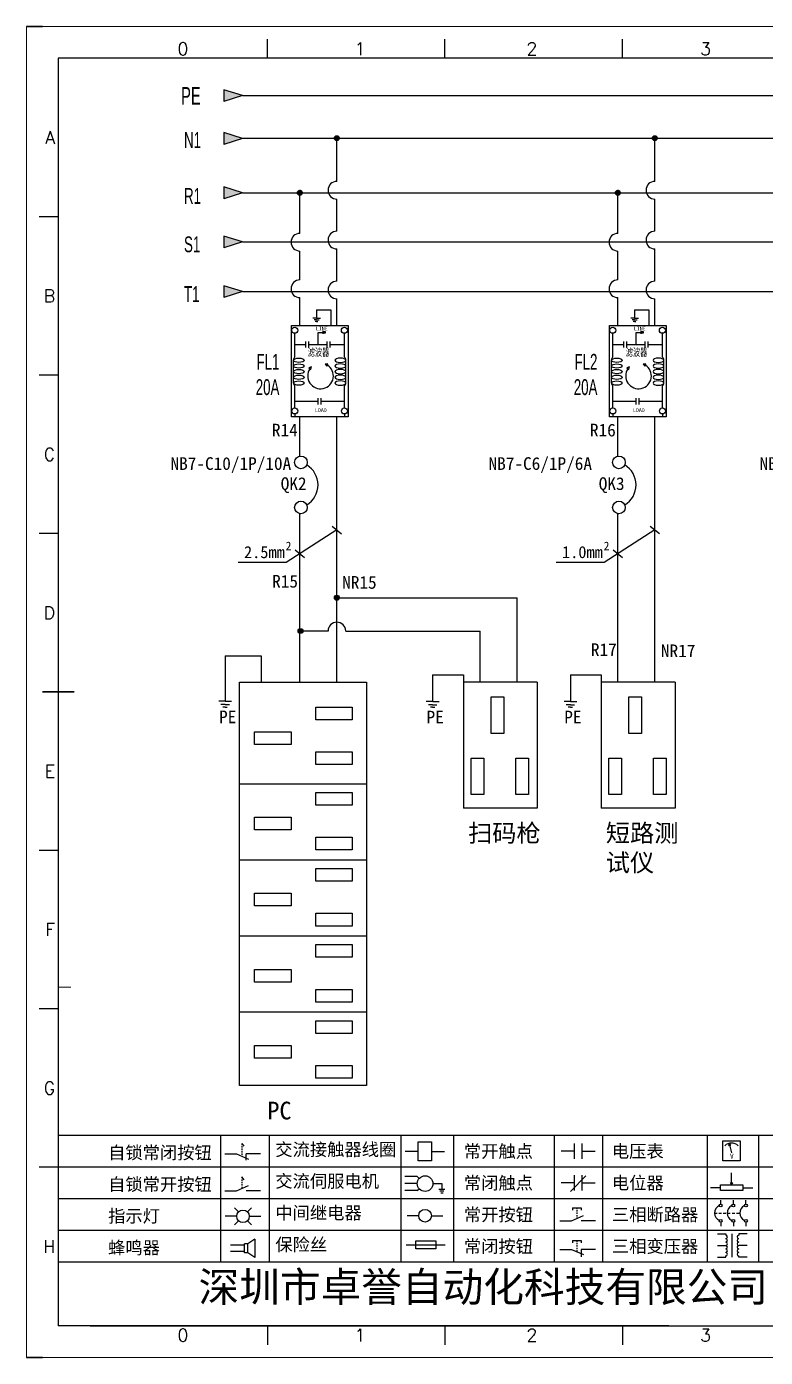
# Model space of a CAD drawing. Header units: millimetres. Extents: x 336 to 12810, y -1577 to 4105.
# Drawn here: x 6856.1 to 6972.7, y -58.4 to 151.6 of the extents above; entities that cross this region are included whole.
import ezdxf
from ezdxf.enums import TextEntityAlignment as Align

# ---------------------------------------------------------------- set-up
doc = ezdxf.new("R2010")
doc.units = ezdxf.units.MM
for name, color, linetype in [('0015LEVEL_0', 7, 'Continuous'), ('AE_BOR', 1, 'Continuous'), ('MISC', 2, 'Continuous'), ('SYMS', 7, 'Continuous'), ('主图', 7, 'Continuous')]:
    doc.layers.add(name, color=color, linetype=linetype)
doc.styles.get("Standard").update_dxf_attribs({"font": ''})
doc.styles.add('STYLE1', font='italic.shx', dxfattribs={"width": 0.68, "height": 3, "bigfont": 'xc00.shx'})
doc.styles.add('WD', font='romans.shx', dxfattribs={"width": 0.8, "bigfont": 'gbcbig.shx'})
doc.styles.add('样式 0', font='')
doc.styles.add('样式 8', font='arial.ttf', dxfattribs={"width": 0.6, "height": 2.5})
doc.styles.add('汉字', font='')
doc.styles.get('Standard').set_extended_font_data('SimSun')
doc.styles.get('样式 0').set_extended_font_data('KaiTi_GB2312')
doc.styles.get('汉字').set_extended_font_data('新宋体')

# ---------------------------------------------------------------- blocks, each defined once
blk = doc.blocks.new('WDDOT')
blk.add_hatch(color=256).paths.add_polyline_path([(0.5, 0, 1), (-0.5, 0, 1)])
blk.add_circle((0, 0), 0.5)
blk = doc.blocks.new('*U6')
at = {"linetype": 'ByBlock'}
for p, q in [((-1909.23, -780.45), (-1909.23, -780.67)), ((-1909.23, -780.45), (-1908.92, -780.84)), ((-1909.23, -780.84), (-1909.23, -781.05)), ((-1911.92, -782.07), (-1910.06, -782.07)), ((-1910.06, -782.07), (-1908.18, -782.88)), ((-1909.23, -781.23), (-1909.23, -781.44)), ((-1909.23, -781.61), (-1909.23, -781.83)), ((-1909.23, -782), (-1909.23, -782.21)), ((-1909.23, -782.38), (-1909.23, -782.43)), ((-1908.52, -783.07), (-1908.52, -782.07)), ((-1906.25, -782.07), (-1908.52, -782.07))]:
    blk.add_line(p, q, dxfattribs=at)
blk = doc.blocks.new('*U8')
at = {"linetype": 'ByBlock'}
for p, q in [((-1908.88, -791.17), (-1909.23, -790.71)), ((-1909.23, -790.71), (-1909.23, -790.92)), ((-1909.23, -791.09), (-1909.23, -791.31)), ((-1909.23, -791.48), (-1909.23, -791.69)), ((-1911.92, -792.89), (-1910.06, -792.89)), ((-1910.06, -792.89), (-1908.18, -792.08)), ((-1909.23, -791.86), (-1909.23, -792.08)), ((-1909.23, -792.25), (-1909.23, -792.47)), ((-1906.25, -792.89), (-1908.52, -792.89))]:
    blk.add_line(p, q, dxfattribs=at)
blk = doc.blocks.new('蜂鸣器')
at = {"linetype": 'ByBlock'}
for p, q in [((-1907.17, -795.53), (-1908.25, -796.26)), ((-1907.17, -795.53), (-1907.17, -798.41)), ((-1908.8, -796.48), (-1911.01, -796.48)), ((-1908.8, -797.46), (-1911.01, -797.46)), ((-1908.25, -796.26), (-1908.8, -796.26)), ((-1908.8, -797.68), (-1908.8, -796.26)), ((-1908.25, -797.68), (-1908.8, -797.68)), ((-1908.25, -797.68), (-1908.25, -796.26)), ((-1907.17, -798.41), (-1908.25, -797.68))]:
    blk.add_line(p, q, dxfattribs=at)
blk = doc.blocks.new('指示灯')
at = {"linetype": 'ByBlock'}
for p, q in [((-1854.25, -776.92), (-1856.06, -776.92)), ((-1854.62, -775.59), (-1853.97, -776.23)), ((-1851.9, -775.59), (-1852.54, -776.23)), ((-1852.26, -776.92), (-1850.45, -776.92)), ((-1854.62, -778.25), (-1853.97, -777.61)), ((-1851.9, -778.25), (-1852.54, -777.61))]:
    blk.add_line(p, q, dxfattribs=at)
blk.add_circle((-1853.26, -776.92), 0.992, dxfattribs=at)
blk = doc.blocks.new('交流接触器线圈')
at = {"linetype": 'ByBlock'}
for p, q in [((-1880.82, -781.77), (-1882.87, -781.77)), ((-1878.72, -781.77), (-1876.67, -781.77))]:
    blk.add_line(p, q, dxfattribs=at)
blk.add_lwpolyline([(-1880.82, -780.28), (-1878.72, -780.28), (-1878.72, -783.26), (-1880.82, -783.26)], close=True, dxfattribs=at)
blk = doc.blocks.new('交流伺服电机')
at = {"linetype": 'ByBlock'}
for p, q in [((-1880.97, -785.75), (-1882.94, -785.75)), ((-1880.97, -786.85), (-1882.94, -786.85)), ((-1880.97, -785.75), (-1880.65, -786.03)), ((-1878.49, -786.85), (-1877.07, -786.85)), ((-1877.07, -786.85), (-1877.07, -787.72)), ((-1880.97, -787.94), (-1882.94, -787.94)), ((-1880.97, -787.94), (-1880.65, -787.67)), ((-1877.54, -787.72), (-1876.59, -787.72)), ((-1877.38, -788.01), (-1876.75, -788.01)), ((-1877.23, -788.29), (-1876.9, -788.29))]:
    blk.add_line(p, q, dxfattribs=at)
blk.add_circle((-1879.73, -786.85), 1.24, dxfattribs=at)
blk = doc.blocks.new('中间继电器')
at = {"linetype": 'ByBlock'}
for p, q in [((-1880.72, -791.92), (-1882.54, -791.92)), ((-1878.74, -791.92), (-1876.92, -791.92))]:
    blk.add_line(p, q, dxfattribs=at)
blk.add_circle((-1879.73, -791.92), 0.992, dxfattribs=at)
blk = doc.blocks.new('保险丝')
at = {"linetype": 'ByBlock'}
blk.add_line((-1882.72, -796.49), (-1876.55, -796.49), dxfattribs=at)
blk.add_lwpolyline([(-1881.2, -795.86), (-1878.06, -795.86), (-1878.06, -797.12), (-1881.2, -797.12)], close=True, dxfattribs=at)
blk = doc.blocks.new('常开按钮')
at = {"linetype": 'ByBlock'}
for p, q in [((-1910.06, -787.73), (-1908.18, -786.93)), ((-1909.9, -785.68), (-1908.56, -785.68)), ((-1909.9, -785.68), (-1909.9, -786.07)), ((-1909.23, -785.68), (-1909.23, -785.89)), ((-1909.23, -786.06), (-1909.23, -786.28)), ((-1909.23, -786.45), (-1909.23, -786.67)), ((-1909.23, -786.84), (-1909.23, -787.05)), ((-1909.23, -787.22), (-1909.23, -787.38)), ((-1908.56, -785.68), (-1908.56, -786.07)), ((-1911.92, -787.73), (-1910.06, -787.73)), ((-1906.25, -787.73), (-1908.52, -787.73))]:
    blk.add_line(p, q, dxfattribs=at)
blk = doc.blocks.new('常开触点')
at = {"linetype": 'ByBlock'}
for p, q in [((-1853.82, -782.99), (-1853.82, -780.56)), ((-1852.6, -782.99), (-1852.6, -780.56)), ((-1853.82, -781.77), (-1855.88, -781.77)), ((-1852.6, -781.77), (-1850.55, -781.77))]:
    blk.add_line(p, q, dxfattribs=at)
blk = doc.blocks.new('常闭触点')
at = {"linetype": 'ByBlock'}
for p, q in [((-1853.82, -786.77), (-1855.88, -786.77)), ((-1852.01, -785.66), (-1854.43, -788.1)), ((-1853.82, -787.99), (-1853.82, -785.56)), ((-1852.6, -787.99), (-1852.6, -785.56)), ((-1852.6, -786.77), (-1850.55, -786.77))]:
    blk.add_line(p, q, dxfattribs=at)
blk = doc.blocks.new('常闭按钮')
at = {"linetype": 'ByBlock'}
for p, q in [((-1854.11, -790.83), (-1852.77, -790.83)), ((-1854.11, -790.83), (-1854.11, -791.22)), ((-1853.44, -790.83), (-1853.44, -791.04)), ((-1853.44, -791.21), (-1853.44, -791.43)), ((-1853.44, -791.6), (-1853.44, -791.82)), ((-1852.77, -790.83), (-1852.77, -791.22)), ((-1856.13, -792.28), (-1854.28, -792.28)), ((-1854.28, -792.28), (-1852.4, -793.09)), ((-1853.44, -791.99), (-1853.44, -792.2)), ((-1853.44, -792.37), (-1853.44, -792.53)), ((-1850.47, -792.28), (-1852.73, -792.28)), ((-1852.73, -792.28), (-1852.73, -793.43))]:
    blk.add_line(p, q, dxfattribs=at)
blk = doc.blocks.new('电压表')
at = {"linetype": 'ByBlock'}
for p, q in [((-1814.84, -780.75), (-1814.91, -781.13)), ((-1814.6, -781.05), (-1814.91, -781.13)), ((-1814.84, -780.75), (-1814.46, -782.26)), ((-1814.84, -780.75), (-1814.6, -781.05))]:
    blk.add_line(p, q, dxfattribs=at)
blk.add_lwpolyline([(-1815.84, -780.34), (-1813.07, -780.34), (-1813.07, -783.49), (-1815.84, -783.49)], close=True, dxfattribs=at)
blk.add_arc((-1814.46, -782.26), 1.56, 46.8313, 133.1687, dxfattribs=at)
at = {"linetype": 'ByBlock', "insert": (-1814.7, -782.39), "char_height": 0.75, "width": 0.6768, "attachment_point": 1}
blk.add_mtext('V', dxfattribs=at)
blk = doc.blocks.new('电位器')
at = {"linetype": 'ByBlock'}
for p, q in [((-1814.45, -787.3), (-1814.45, -785.39)), ((-1814.45, -787.3), (-1814.62, -786.96)), ((-1814.62, -786.96), (-1814.27, -786.96)), ((-1814.45, -787.3), (-1814.27, -786.96)), ((-1816.21, -787.75), (-1817.79, -787.75)), ((-1812.68, -787.75), (-1811.1, -787.75))]:
    blk.add_line(p, q, dxfattribs=at)
blk.add_lwpolyline([(-1816.21, -787.3), (-1812.68, -787.3), (-1812.68, -788.2), (-1816.21, -788.2)], close=True, dxfattribs=at)
blk = doc.blocks.new('三相断路器')
at = {"linetype": 'ByBlock'}
for p, q in [((-1816.17, -790.33), (-1816.17, -789.7)), ((-1814.17, -790.33), (-1814.17, -789.7)), ((-1812.18, -790.33), (-1812.18, -789.7)), ((-1817.14, -791.74), (-1816.72, -791.74)), ((-1816.45, -791.74), (-1816.03, -791.74)), ((-1816.17, -793.19), (-1816.17, -793.83)), ((-1815.76, -791.74), (-1815.34, -791.74)), ((-1815.07, -791.74), (-1814.65, -791.74)), ((-1814.38, -791.74), (-1813.96, -791.74)), ((-1814.17, -793.19), (-1814.17, -793.83)), ((-1813.69, -791.74), (-1813.27, -791.74)), ((-1812.18, -793.19), (-1812.18, -793.83))]:
    blk.add_line(p, q, dxfattribs=at)
for centre in [(-1816.17, -790.55), (-1814.17, -790.55), (-1812.18, -790.55), (-1816.17, -792.98), (-1814.17, -792.98), (-1812.18, -792.98)]:
    blk.add_circle(centre, 0.219, dxfattribs=at)
for centre in [(-1815.81, -791.74), (-1813.82, -791.74), (-1811.83, -791.74)]:
    blk.add_arc(centre, 1.32, 115.5791, 244.4209, dxfattribs=at)
blk = doc.blocks.new('三相变压器')
at = {"linetype": 'ByBlock'}
for p, q in [((-1816.69, -795.03), (-1815.37, -795.03)), ((-1815.37, -795.03), (-1815.37, -795.24)), ((-1814.34, -798.7), (-1814.34, -795.04)), ((-1812, -795.03), (-1813.32, -795.03)), ((-1813.32, -795.03), (-1813.32, -795.24)), ((-1816.69, -796.87), (-1815.37, -796.87)), ((-1812, -796.87), (-1813.32, -796.87)), ((-1816.69, -798.71), (-1815.37, -798.71)), ((-1815.37, -798.71), (-1815.37, -798.5)), ((-1813.32, -798.71), (-1813.32, -798.5)), ((-1812, -798.71), (-1813.32, -798.71))]:
    blk.add_line(p, q, dxfattribs=at)
for centre, start, end in [((-1815.37, -795.51), 270, 90), ((-1815.37, -796.06), 270, 90), ((-1813.32, -795.51), 90, 270), ((-1813.32, -796.06), 90, 270), ((-1815.37, -796.6), 270, 90), ((-1815.37, -797.14), 270, 90), ((-1815.37, -797.68), 270, 90), ((-1815.37, -798.23), 270, 90), ((-1813.32, -796.6), 90, 270), ((-1813.32, -797.14), 90, 270), ((-1813.32, -797.68), 90, 270), ((-1813.32, -798.23), 90, 270)]:
    blk.add_arc(centre, 0.271, start, end, dxfattribs=at)
blk = doc.blocks.new('电控横A4')
for p, q in [((292, -5), (5, -5)), ((5, -5), (5, -205)), ((10.03, -205), (289.53, -205))]:
    blk.add_line(p, q)
at = {"lineweight": 9, "ltscale": 0.1}
for p, q in [((5, -151.57), (7, -151.57)), ((101.34, -205), (130.8, -205))]:
    blk.add_line(p, q, dxfattribs=at)
at = {"linetype": 'ByBlock'}
for p, q in [((292, -175), (5, -175)), ((292, -180), (5, -180)), ((292, -185), (5, -185)), ((292, -190), (5, -190)), ((292, -195), (5, -195))]:
    blk.add_line(p, q, dxfattribs=at)
at = {"color": 0, "lineweight": -2}
for p, q in [((30.58, -175), (30.58, -195)), ((38.26, -175), (38.26, -195)), ((59.05, -175), (59.05, -195)), ((67.4, -175), (67.4, -195)), ((83.26, -175), (83.26, -195)), ((90.91, -175), (90.91, -195)), ((107.4, -175), (107.4, -195)), ((115.5, -175), (115.5, -195))]:
    blk.add_line(p, q, dxfattribs=at)
at = {"color": 0, "ltscale": 2}
blk.add_line((101.34, -205), (5, -205), dxfattribs=at)
at = {"layer": 'AE_BOR', "lineweight": 30}
for p, q in [((2.53, 0), (0, 0)), ((0, -210), (2.53, -210))]:
    blk.add_line(p, q, dxfattribs=at)
at = {"layer": 'AE_BOR', "color": 1, "lineweight": 15}
for p, q in [((0, 0), (297, 0)), ((0, -210), (0, 0)), ((297, -210), (0, -210))]:
    blk.add_line(p, q, dxfattribs=at)
at = {"layer": 'AE_BOR'}
for p, q in [((38.03, -5), (38.03, -2)), ((66.03, -5), (66.03, -2)), ((94.03, -5), (94.03, -2)), ((5, -30), (2, -30)), ((5, -55), (2, -55)), ((5, -80), (2, -80)), ((5, -130), (2, -130)), ((5, -155), (2, -155)), ((5, -180), (2, -180)), ((38.03, -205), (38.03, -208)), ((66.03, -205), (66.03, -208)), ((94.03, -205), (94.03, -208))]:
    blk.add_line(p, q, dxfattribs=at)
at = {"layer": 'AE_BOR', "color": 2, "lineweight": 30}
blk.add_line((2.5, -105), (7.5, -105), dxfattribs=at)
at = {"linetype": 'ByBlock'}
for name, p in [('*U6', (1943.19, 604.18)), ('交流接触器线圈', (1942.62, 604.27)), ('常开触点', (1940.27, 604.3)), ('电压表', (1925.71, 604.52)), ('*U8', (1943.19, 609.18)), ('交流伺服电机', (1942.62, 604.27)), ('常闭触点', (1940.27, 604.3)), ('电位器', (1925.71, 604.52)), ('指示灯', (1887.41, 589.18)), ('中间继电器', (1942.62, 604.27)), ('常开按钮', (1996.06, 599.3)), ('三相断路器', (1925.71, 604.52)), ('三相变压器', (1925.71, 604.52)), ('蜂鸣器', (1943.19, 604.18)), ('保险丝', (1942.62, 604.27)), ('常闭按钮', (1940.27, 599.3))]:
    blk.add_blockref(name, p, dxfattribs=at)
at = {"char_height": 2, "attachment_point": 1, "style": '汉字'}
for s, insert in [('{\\fKaiTi_GB2312|b0|i0|c134|p49;自锁常闭按钮}', (12.86, -176.69)), ('{\\fKaiTi_GB2312|b0|i0|c134|p49;交流接触器线圈}', (39.25, -176.19)), ('{\\fKaiTi_GB2312|b0|i0|c134|p49;常开触点}', (69.01, -176.48)), ('{\\fKaiTi_GB2312|b0|i0|c134|p49;电压表}', (92.37, -176.47)), ('{\\fKaiTi_GB2312|b0|i0|c134|p49;自锁常开按钮}', (12.86, -181.69)), ('{\\fKaiTi_GB2312|b0|i0|c134|p49;交流伺服电机}', (39.25, -181.19)), ('{\\fKaiTi_GB2312|b0|i0|c134|p49;常闭触点}', (69.01, -181.48)), ('{\\fKaiTi_GB2312|b0|i0|c134|p49;电位器}', (92.37, -181.47)), ('{\\fKaiTi_GB2312|b0|i0|c134|p49;指示灯}', (12.86, -186.69)), ('{\\fKaiTi_GB2312|b0|i0|c134|p49;中间继电器}', (39.25, -186.19)), ('{\\fKaiTi_GB2312|b0|i0|c134|p49;常开按钮}', (69.01, -186.48)), ('{\\fKaiTi_GB2312|b0|i0|c134|p49;三相断路器}', (92.37, -186.47)), ('{\\fKaiTi_GB2312|b0|i0|c134|p49;保险丝}', (39.25, -191.19)), ('{\\fKaiTi_GB2312|b0|i0|c134|p49;蜂鸣器}', (12.86, -191.69)), ('{\\fKaiTi_GB2312|b0|i0|c134|p49;常闭按钮}', (69.01, -191.48)), ('{\\fKaiTi_GB2312|b0|i0|c134|p49;三相变压器}', (92.37, -191.47))]:
    blk.add_mtext(s, dxfattribs=dict(at, insert=insert))
at = {"color": 0, "lineweight": -2, "insert": (27.14, -196.53), "char_height": 4.7064, "width": 96.1138, "attachment_point": 1}
blk.add_mtext('深圳市卓誉自动化科技有限公司', dxfattribs=at)
at = {"layer": 'AE_BOR', "style": 'WD'}
for s, p in [('0', (24.67, -4.5)), ('1', (52.6, -4.5)), ('2', (79.75, -4.5)), ('3', (107.15, -4.5)), ('0', (24.67, -207.5)), ('1', (52.6, -207.5)), ('2', (79.75, -207.5)), ('3', (107.15, -207.5))]:
    blk.add_text(s, height=2, dxfattribs=at).set_placement(p, align=Align.CENTER)
for s, p in [('A', (4.5, -17.5)), ('B', (4.5, -42.5)), ('C', (4.5, -67.5)), ('D', (4.5, -92.5)), ('E', (4.5, -117.5)), ('F', (4.5, -142.5)), ('G', (4.5, -167.5)), ('H', (4.5, -192.5))]:
    blk.add_text(s, height=2, dxfattribs=at).set_placement(p, align=Align.MIDDLE_RIGHT)

msp = doc.modelspace()

# ---------------------------------------------------------------- hatches: boundary and pattern name
for points in [[(6887.257, 133.044), (6887.257, 134.915), (6890.175, 133.98)], [(6905.488, 134.034, 1), (6904.702, 134.034, 1)], [(6955.678, 134.034, 1), (6954.892, 134.034, 1)], [(6887.257, 126.349), (6890.175, 125.414), (6887.257, 124.479)], [(6899.647, 125.418, 1), (6898.861, 125.418, 1)], [(6949.838, 125.418, 1), (6949.051, 125.418, 1)], [(6887.257, 118.591), (6890.175, 117.656), (6887.257, 116.721)], [(6887.257, 110.757), (6890.175, 109.821), (6887.257, 108.886)], [(6905.488, 61.514, 1), (6904.702, 61.514, 1)], [(6899.742, 56.264, 1), (6898.955, 56.264, 1)]]:
    msp.add_hatch(color=256).paths.add_polyline_path(points)
at = {"layer": 'MISC'}
msp.add_hatch(color=256, dxfattribs=at).paths.add_polyline_path([(6887.257, 141.679), (6890.175, 140.744), (6887.257, 139.809)])

# ---------------------------------------------------------------- linework, layer by layer
for p, q in [((6887.257, 134.915), (6887.257, 133.044)), ((6890.175, 133.98), (6887.257, 134.915)), ((6890.175, 133.98), (6887.257, 133.044)), ((6887.257, 126.349), (6887.257, 124.479)), ((6890.175, 125.414), (6887.257, 126.349)), ((6890.175, 125.414), (6887.257, 124.479)), ((6890.175, 125.418), (6921.268, 125.418)), ((6921.268, 125.418), (6973.942, 125.418)), ((6887.257, 118.591), (6887.257, 116.721)), ((6890.175, 117.656), (6887.257, 118.591)), ((6890.175, 117.656), (6887.257, 116.721)), ((6890.175, 117.656), (6921.261, 117.656)), ((6921.261, 117.656), (6973.942, 117.656)), ((6887.257, 110.757), (6887.257, 108.886)), ((6890.175, 109.821), (6887.257, 110.757)), ((6890.175, 109.821), (6887.257, 108.886)), ((6890.175, 109.821), (6921.26, 109.821)), ((6921.26, 109.821), (6973.942, 109.821)), ((6899.254, 104.472), (6899.254, 108.871)), ((6905.095, 104.472), (6905.095, 108.681)), ((6949.444, 104.472), (6949.444, 108.871)), ((6955.285, 104.472), (6955.285, 108.681)), ((6898.458, 90.51), (6898.458, 90.06)), ((6906.293, 90.51), (6906.293, 90.06)), ((6948.648, 90.51), (6948.648, 90.06)), ((6956.483, 90.51), (6956.483, 90.06)), ((6899.254, 83.852), (6899.254, 90.06)), ((6905.095, 48.189), (6905.095, 90.06)), ((6949.444, 83.852), (6949.444, 90.06)), ((6955.285, 75.104), (6955.285, 90.06)), ((6899.254, 48.189), (6899.254, 74.775)), ((6949.444, 48.189), (6949.444, 74.77)), ((6955.285, 48.189), (6955.285, 75.104)), ((6905.095, 72.212), (6897.098, 67.088)), ((6955.285, 72.219), (6947.289, 67.095)), ((6897.098, 67.088), (6889.503, 67.088)), ((6947.289, 67.095), (6939.693, 67.095)), ((6905.095, 61.514), (6933.545, 61.514)), ((6933.545, 48.189), (6933.545, 61.514)), ((6903.701, 56.264), (6899.349, 56.264)), ((6906.489, 56.264), (6927.704, 56.264)), ((6927.704, 48.189), (6927.704, 56.264)), ((6925.083, 48.189), (6925.083, 28.316)), ((6936.723, 48.189), (6925.083, 48.189)), ((6936.723, 48.189), (6936.723, 28.316)), ((6958.464, 48.189), (6946.823, 48.189)), ((6946.823, 48.189), (6946.823, 28.316)), ((6958.464, 48.189), (6958.464, 28.316)), ((6889.783, 32.161), (6909.657, 32.161)), ((6936.723, 28.316), (6925.083, 28.316)), ((6958.464, 28.316), (6946.823, 28.316)), ((6889.783, 20.161), (6909.657, 20.161)), ((6889.783, 8.161), (6909.657, 8.161)), ((6889.783, -3.839), (6909.657, -3.839))]:
    msp.add_line(p, q)
at = {"color": 0}
msp.add_line((7125.879, 133.984), (6890.175, 133.984), dxfattribs=at)
at = {"color": 0, "ltscale": 2}
for p, q in [((6905.095, 127.22), (6905.095, 134.234)), ((6955.285, 127.22), (6955.285, 134.234)), ((6899.297, 125.561), (6898.903, 125.561)), ((6899.254, 119.016), (6899.254, 125.418)), ((6905.095, 119.345), (6905.095, 124.431)), ((6949.487, 125.561), (6949.094, 125.561)), ((6949.444, 119.016), (6949.444, 125.418)), ((6955.285, 119.345), (6955.285, 124.431)), ((6899.254, 111.659), (6899.254, 116.227)), ((6905.095, 111.47), (6905.095, 116.556)), ((6949.444, 111.659), (6949.444, 116.227)), ((6955.285, 111.47), (6955.285, 116.556)), ((6905.095, 61.514), (6904.702, 61.514)), ((6899.349, 56.264), (6898.955, 56.264))]:
    msp.add_line(p, q, dxfattribs=at)
at = {"color": 2}
for p, q in [((6901.882, 105.649), (6901.287, 105.649)), ((6901.882, 105.342), (6901.485, 105.342)), ((6901.882, 105.098), (6901.68, 105.098)), ((6901.882, 106.922), (6901.882, 105.649)), ((6901.882, 106.922), (6904.141, 106.922)), ((6901.882, 105.342), (6902.278, 105.342)), ((6901.882, 105.098), (6902.084, 105.098)), ((6901.891, 105.644), (6902.486, 105.644)), ((6904.141, 106.922), (6904.141, 104.472)), ((6952.072, 105.649), (6951.477, 105.649)), ((6952.072, 105.342), (6951.676, 105.342)), ((6952.072, 105.098), (6951.87, 105.098)), ((6952.072, 106.922), (6954.332, 106.922)), ((6952.072, 106.922), (6952.072, 105.649)), ((6952.072, 105.342), (6952.468, 105.342)), ((6952.072, 105.098), (6952.274, 105.098)), ((6952.081, 105.644), (6952.676, 105.644)), ((6954.332, 106.922), (6954.332, 104.472)), ((6887.461, 52.345), (6887.461, 45.19)), ((6887.461, 52.345), (6893.121, 52.345)), ((6893.121, 52.345), (6893.121, 48.225)), ((6920.204, 49.348), (6925.083, 49.348)), ((6920.204, 49.348), (6920.204, 45.154)), ((6925.083, 49.348), (6925.083, 48.189)), ((6941.944, 49.348), (6946.823, 49.348)), ((6941.944, 49.348), (6941.944, 45.154)), ((6946.823, 49.348), (6946.823, 48.189)), ((6887.461, 45.19), (6886.461, 45.19)), ((6887.461, 44.674), (6886.795, 44.674)), ((6887.461, 44.263), (6887.121, 44.263)), ((6887.461, 44.674), (6888.127, 44.674)), ((6887.461, 44.263), (6887.8, 44.263)), ((6887.476, 45.181), (6888.476, 45.181)), ((6920.204, 45.154), (6919.204, 45.154)), ((6920.204, 44.638), (6919.538, 44.638)), ((6920.204, 44.227), (6919.864, 44.227)), ((6920.204, 44.638), (6920.87, 44.638)), ((6920.204, 44.227), (6920.543, 44.227)), ((6920.219, 45.145), (6921.219, 45.145)), ((6941.944, 45.154), (6940.944, 45.154)), ((6941.944, 44.638), (6941.278, 44.638)), ((6941.944, 44.227), (6941.604, 44.227)), ((6941.944, 44.638), (6942.61, 44.638)), ((6941.944, 44.227), (6942.284, 44.227)), ((6941.959, 45.145), (6942.959, 45.145))]:
    msp.add_line(p, q, dxfattribs=at)
for points in [[(6897.908, 104.472), (6906.892, 104.472), (6906.892, 90.06), (6897.908, 90.06)], [(6948.098, 104.472), (6957.082, 104.472), (6957.082, 90.06), (6948.098, 90.06)], [(6909.762, -15.479), (6889.731, -15.479), (6889.731, 48.189), (6909.762, 48.189)], [(6901.749, 42.255), (6901.749, 44.256), (6907.493, 44.256), (6907.493, 42.255)], [(6929.431, 45.856), (6931.432, 45.856), (6931.432, 40.112), (6929.431, 40.112)], [(6951.171, 45.856), (6953.172, 45.856), (6953.172, 40.112), (6951.171, 40.112)], [(6892.116, 38.353), (6892.116, 40.353), (6897.86, 40.353), (6897.86, 38.353)], [(6901.749, 35.196), (6901.749, 37.197), (6907.493, 37.197), (6907.493, 35.196)], [(6926.274, 36.223), (6928.275, 36.223), (6928.275, 30.479), (6926.274, 30.479)], [(6933.333, 36.223), (6935.334, 36.223), (6935.334, 30.479), (6933.333, 30.479)], [(6948.015, 36.223), (6950.015, 36.223), (6950.015, 30.479), (6948.015, 30.479)], [(6955.074, 36.223), (6957.074, 36.223), (6957.074, 30.479), (6955.074, 30.479)], [(6901.749, 28.771), (6901.749, 30.772), (6907.493, 30.772), (6907.493, 28.771)], [(6892.116, 24.869), (6892.116, 26.87), (6897.86, 26.87), (6897.86, 24.869)], [(6901.749, 21.712), (6901.749, 23.713), (6907.493, 23.713), (6907.493, 21.712)], [(6901.749, 16.771), (6901.749, 18.772), (6907.493, 18.772), (6907.493, 16.771)], [(6892.116, 12.869), (6892.116, 14.87), (6897.86, 14.87), (6897.86, 12.869)], [(6901.749, 9.712), (6901.749, 11.713), (6907.493, 11.713), (6907.493, 9.712)], [(6901.749, 4.771), (6901.749, 6.772), (6907.493, 6.772), (6907.493, 4.771)], [(6892.116, 0.869), (6892.116, 2.87), (6897.86, 2.87), (6897.86, 0.869)], [(6901.749, -2.288), (6901.749, -0.287), (6907.493, -0.287), (6907.493, -2.288)], [(6901.749, -7.229), (6901.749, -5.228), (6907.493, -5.228), (6907.493, -7.229)], [(6892.116, -11.131), (6892.116, -9.13), (6897.86, -9.13), (6897.86, -11.131)], [(6901.749, -14.288), (6901.749, -12.287), (6907.493, -12.287), (6907.493, -14.288)]]:
    msp.add_lwpolyline(points, close=True)
for centre, radius in [((6905.095, 134.034), 0.393), ((6955.285, 134.034), 0.393), ((6899.254, 125.418), 0.393), ((6949.444, 125.418), 0.393), ((6899.418, 82.866), 1), ((6949.608, 82.866), 1), ((6899.418, 75.756), 1), ((6949.608, 75.756), 1), ((6905.095, 61.514), 0.393), ((6899.349, 56.264), 0.393)]:
    msp.add_circle(centre, radius)
at = {"color": 0, "ltscale": 2}
for centre, start, end in [((6905.095, 125.825), 90, 270), ((6955.285, 125.825), 90, 270), ((6899.254, 117.622), 90, 270), ((6905.095, 117.95), 90, 270), ((6949.444, 117.622), 90, 270), ((6955.285, 117.95), 90, 270), ((6899.254, 110.265), 90, 270), ((6905.095, 110.075), 90, 270), ((6949.444, 110.265), 90, 270), ((6955.285, 110.075), 90, 270), ((6905.095, 56.264), 0, 180)]:
    msp.add_arc(centre, 1.394, start, end, dxfattribs=at)
for centre in [(6898.425, 79.311), (6948.615, 79.311)]:
    msp.add_arc(centre, 3.691, 301.18201, 58.81799)
at = {"layer": '0015LEVEL_0'}
for p, q in [((6898.458, 99.459), (6898.458, 103.242)), ((6902.116, 101.483), (6902.116, 103.393)), ((6902.116, 103.393), (6902.938, 103.393)), ((6902.938, 103.136), (6902.938, 103.65)), ((6903.059, 103.185), (6903.059, 103.601)), ((6903.168, 103.229), (6903.168, 103.558)), ((6903.277, 103.272), (6903.277, 103.514)), ((6906.293, 99.459), (6906.293, 103.242)), ((6948.648, 99.459), (6948.648, 103.242)), ((6952.306, 103.393), (6953.128, 103.393)), ((6952.306, 101.483), (6952.306, 103.393)), ((6953.128, 103.136), (6953.128, 103.65)), ((6953.249, 103.185), (6953.249, 103.601)), ((6953.358, 103.229), (6953.358, 103.558)), ((6953.467, 103.272), (6953.467, 103.514)), ((6956.483, 99.459), (6956.483, 103.242)), ((6898.458, 101.483), (6900.199, 101.483)), ((6900.199, 101), (6900.199, 101.966)), ((6900.68, 101), (6900.68, 101.966)), ((6900.68, 101.483), (6903.552, 101.483)), ((6903.552, 101), (6903.552, 101.966)), ((6904.033, 101), (6904.033, 101.966)), ((6904.033, 101.483), (6906.293, 101.483)), ((6948.648, 101.483), (6950.389, 101.483)), ((6950.389, 101), (6950.389, 101.966)), ((6950.871, 101), (6950.871, 101.966)), ((6950.871, 101.483), (6953.742, 101.483)), ((6953.742, 101), (6953.742, 101.966)), ((6954.224, 101), (6954.224, 101.966)), ((6954.224, 101.483), (6956.483, 101.483)), ((6898.237, 95.388), (6898.237, 99.063)), ((6906.513, 95.388), (6906.513, 99.063)), ((6948.427, 95.388), (6948.427, 99.063)), ((6956.704, 95.388), (6956.704, 99.063)), ((6898.458, 91.461), (6898.458, 94.991)), ((6906.293, 91.461), (6906.293, 94.991)), ((6948.648, 91.461), (6948.648, 94.991)), ((6956.483, 91.461), (6956.483, 94.991)), ((6898.458, 92.507), (6902.134, 92.507)), ((6902.134, 92.024), (6902.134, 92.99)), ((6902.616, 92.024), (6902.616, 92.99)), ((6902.616, 92.507), (6906.293, 92.507)), ((6948.648, 92.507), (6952.325, 92.507)), ((6952.325, 92.024), (6952.325, 92.99)), ((6952.806, 92.024), (6952.806, 92.99)), ((6952.806, 92.507), (6956.483, 92.507))]:
    msp.add_line(p, q, dxfattribs=at)
for points in [[(6901.067, 97.933), (6900.677, 97.785), (6901.001, 97.521)], [(6903.258, 98.389), (6903.493, 98.043), (6903.675, 98.419)], [(6951.258, 97.933), (6950.867, 97.785), (6951.191, 97.521)], [(6953.448, 98.389), (6953.683, 98.043), (6953.865, 98.419)]]:
    msp.add_lwpolyline(points, close=True, dxfattribs=at)
for centre in [(6898.44, 103.718), (6906.275, 103.718), (6948.63, 103.718), (6956.465, 103.718), (6898.458, 90.986), (6906.293, 90.986), (6948.648, 90.986), (6956.483, 90.986)]:
    msp.add_circle(centre, 0.476, dxfattribs=at)
for centre, radius, start, end in [((6898.703, 99.063), 0.466, 121.74768, 180), ((6906.047, 99.063), 0.466, 0, 58.25232), ((6948.893, 99.063), 0.466, 121.74768, 180), ((6956.238, 99.063), 0.466, 0, 58.25232), ((6902.513, 96.513), 2.025, 145.73827, 58.06616), ((6952.703, 96.513), 2.025, 145.73827, 58.06616), ((6898.703, 95.388), 0.466, 180, 238.25232), ((6906.047, 95.388), 0.466, 301.74768, 0), ((6948.893, 95.388), 0.466, 180, 238.25232), ((6956.238, 95.388), 0.466, 301.74768, 0)]:
    msp.add_arc(centre, radius, start, end, dxfattribs=at)
for centre in [(6899.096, 98.986), (6949.286, 98.986), (6899.096, 98.079), (6899.096, 97.199), (6899.096, 96.306), (6949.286, 98.079), (6949.286, 97.199), (6949.286, 96.306), (6899.096, 95.388), (6949.286, 95.388)]:
    msp.add_ellipse(centre, major_axis=(0.858, 0), ratio=0.3930796, dxfattribs=at)
at = {"layer": '0015LEVEL_0', "extrusion": (0, 0, -1)}
for centre in [(6905.655, 98.986), (6955.845, 98.986), (6905.655, 98.079), (6905.655, 97.199), (6905.655, 96.306), (6955.845, 98.079), (6955.845, 97.199), (6955.845, 96.306), (6905.655, 95.388), (6955.845, 95.388)]:
    msp.add_ellipse(centre, major_axis=(-0.858, 0), ratio=0.3930796, dxfattribs=at)
at = {"layer": 'MISC'}
for p, q in [((6887.257, 141.679), (6887.257, 139.809)), ((6890.175, 140.744), (6887.257, 141.679)), ((6890.175, 140.744), (6887.257, 139.809)), ((6890.175, 140.748), (7125.879, 140.748))]:
    msp.add_line(p, q, dxfattribs=at)
at = {"layer": '主图'}
for p, q in [((6904.359, 72.805), (6905.836, 71.615)), ((6954.53, 72.827), (6956.007, 71.637)), ((6898.52, 69.049), (6899.998, 67.858)), ((6948.691, 69.071), (6950.169, 67.881))]:
    msp.add_line(p, q, dxfattribs=at)

# ---------------------------------------------------------------- block references
msp.add_blockref('电控横A4', (6856.127, 151.639))
at = {"layer": 'SYMS', "xscale": 0.5, "yscale": 0.5, "zscale": 0.5}
for p in [(6899.297, 125.561), (6949.487, 125.561), (6905.095, 61.514), (6899.349, 56.264)]:
    msp.add_blockref('WDDOT', p, dxfattribs=at)

# ---------------------------------------------------------------- texts
at = {"style": '汉字'}
for s, p in [('QK2', (6898.273, 79.521)), ('QK3', (6948.463, 79.521))]:
    msp.add_text(s, height=2, dxfattribs=at).set_placement(p, align=Align.MIDDLE_CENTER)
at = {"color": 0}
for s, p in [('2.5mm', (6890.44, 67.764)), ('1.0mm', (6940.631, 67.771))]:
    msp.add_text(s, height=1.89, dxfattribs=at).set_placement(p)
at = {"color": 3, "char_height": 2.5, "width": 4.96666, "attachment_point": 1, "style": '样式 8'}
for s, insert in [('N1', (6880.973, 134.998)), ('R1', (6880.973, 126.169)), ('S1', (6880.973, 118.535)), ('T1', (6880.973, 110.691))]:
    msp.add_mtext(s, dxfattribs=dict(at, insert=insert))
at = {"color": 0, "attachment_point": 1}
for s, insert, char_height, width in [('2', (6897.001, 70.358), 1.35, 2.39904), ('2', (6947.192, 70.365), 1.35, 2.39904), ('PE', (6886.501, 43.718), 2, 5.69717), ('PE', (6919.244, 43.682), 2, 5.69717), ('PE', (6940.984, 43.682), 2, 5.69717)]:
    msp.add_mtext(s, dxfattribs=dict(at, insert=insert, char_height=char_height, width=width))
at = {"style": '样式 8', "width": 0.6}
for tag, p in [('FL1', (6896.022, 97.497)), ('FL2', (6946.213, 97.497)), ('20A', (6896.022, 93.497)), ('20A', (6946.213, 93.497))]:
    msp.add_attdef(tag, text='', height=2.5, dxfattribs=at).set_placement(p, align=Align.RIGHT)
at = {"layer": '0015LEVEL_0', "char_height": 1.18956, "attachment_point": 1, "style": 'STYLE1'}
for insert in [(6900.507, 100.853), (6950.697, 100.853)]:
    msp.add_mtext('{\\fSimSun|b0|i0|c134|p32;滤波器}', dxfattribs=dict(at, insert=insert))
at = {"layer": 'MISC', "insert": (6880.51, 142.099), "char_height": 2.772, "width": 4.96666, "attachment_point": 1, "style": '样式 8'}
msp.add_mtext('PE', dxfattribs=at)
at = {"layer": 'MISC', "color": 0, "attachment_point": 1, "style": '样式 0'}
for s, insert, char_height, width in [('{\\fSimSun|b0|i0|c134|p2;LINE}', (6901.776, 104.3), 0.59478, 1.49196), ('{\\fSimSun|b0|i0|c134|p2;LINE}', (6951.966, 104.3), 0.59478, 1.49196), ('{\\fSimSun|b0|i0|c134|p2;LOAD}', (6901.636, 91.423), 0.59478, 1.49196), ('{\\fSimSun|b0|i0|c134|p2;LOAD}', (6951.826, 91.423), 0.59478, 1.49196), ('{\\fSimSun|b0|i0|c134|p2;NB7-C10/1P/10A}', (6878.841, 83.688), 2, 9.98661), ('{\\fSimSun|b0|i0|c134|p2;NB7-C6/1P/6A}', (6929.032, 83.688), 2, 9.98661), ('{\\fSimSun|b0|i0|c134|p2;NB7-C6/1P/6A}', (6971.799, 83.688), 2, 9.98661), ('扫码枪', (6925.799, 25.782), 2.8, 12.27277), ('短路测试仪', (6947.54, 25.782), 2.8, 12.27277), ('PC', (6894.126, -18.012), 2.8, 12.27277)]:
    msp.add_mtext(s, dxfattribs=dict(at, insert=insert, char_height=char_height, width=width))
at = {"layer": 'MISC', "color": 3, "char_height": 2, "width": 5.01683, "attachment_point": 1, "style": '样式 0'}
for s, insert in [('R14', (6894.844, 88.968)), ('R16', (6945.034, 88.968)), ('R15', (6894.877, 65.113)), ('NR15', (6905.932, 64.935)), ('R17', (6945.184, 54.314)), ('NR17', (6956.239, 54.136))]:
    msp.add_mtext(s, dxfattribs=dict(at, insert=insert))

doc.saveas('drawing.dxf')
